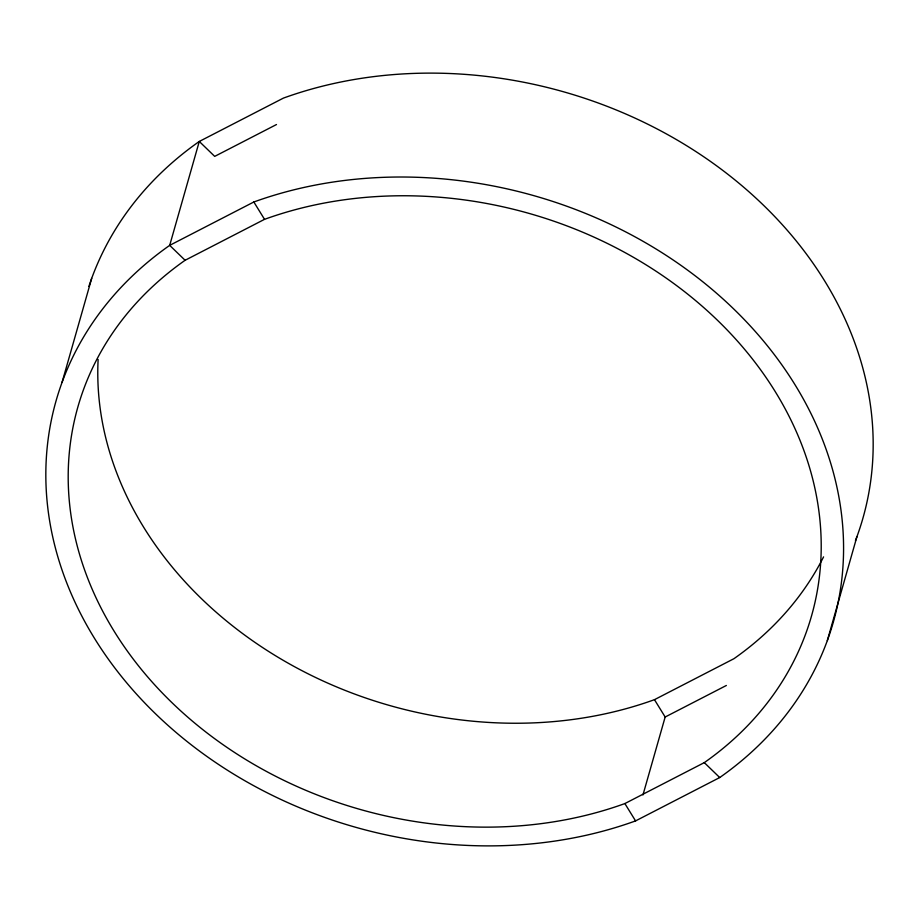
<?xml version="1.0" encoding="UTF-8"?>
<svg xmlns="http://www.w3.org/2000/svg" width="919" height="919" viewBox="0 0 919 919"><rect width="100%" height="100%" fill="white"/><g stroke="black" fill="none" stroke-linecap="round" stroke-linejoin="round"><path stroke-width="1.38" d="M62.078 382.304L91.682 278.4M642.967 794.935L665.161 717.015L726.366 685.471M827.318 640.6L856.922 536.696M276.481 124.536L214.701 156.379L199.285 141.457A404.073 328.14 15.9 0 0 88.879 286.452M253.839 201.985L169.693 245.362A404.073 328.14 15.9 0 0 122.365 677.579A404.073 328.14 15.9 0 0 635.569 820.908L719.715 777.543A404.073 328.14 15.9 0 0 767.032 345.326A404.073 328.14 15.9 0 0 253.839 201.985L264.534 219.331A381.419 309.749 15.9 0 1 748.962 354.631A381.419 309.749 15.9 0 1 704.299 762.621L719.715 777.543M635.569 820.908L624.874 803.562A381.419 309.749 15.9 0 1 140.435 668.262A381.419 309.749 15.9 0 1 185.11 260.272L264.534 219.331M98.126 359.478A381.419 309.749 15.9 0 0 275.149 655.511A381.419 309.749 15.9 0 0 654.466 699.669L733.89 658.728A381.419 309.749 15.9 0 0 823.573 556.88M624.874 803.562L704.299 762.621M185.11 260.272L169.693 245.362L199.285 141.457L283.431 98.092A404.073 328.14 15.9 0 1 726.814 173.484A404.073 328.14 15.9 0 1 855.451 540.625M654.466 699.669L665.161 717.015"/></g></svg>
